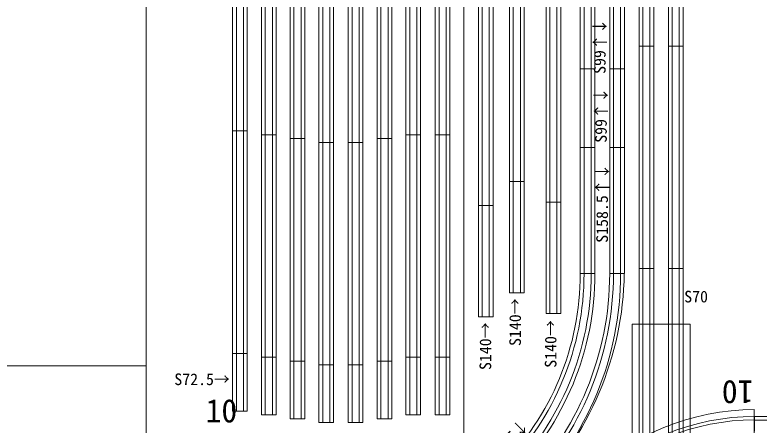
# Model space of a CAD drawing. Units: millimetres, scale not verified. Extents: x -3771 to 23555, y -4805 to 3321.
# Drawn here: x 3847 to 4784, y -2255 to -1739 of the extents above; entities that cross this region are included whole.
import ezdxf
from ezdxf.enums import TextEntityAlignment as Align

# ---------------------------------------------------------------- set-up
doc = ezdxf.new("R2010")
doc.units = ezdxf.units.MM
doc.header["$LTSCALE"] = 8
for name, color, linetype, lineweight in [('0-0', 7, 'Continuous', 9), ('0-1', 7, 'Continuous', 9), ('0-7', 6, 'Continuous', 9), ('0-8', 7, 'Continuous', 9)]:
    doc.layers.add(name, color=color, linetype=linetype, lineweight=lineweight)
doc.layers.add('0-F', color=7, linetype='Continuous')
doc.styles.add('ＭＳ ゴシック', font='')
doc.styles.get('ＭＳ ゴシック').set_extended_font_data('MS Gothic')

msp = doc.modelspace()

# ---------------------------------------------------------------- linework, layer by layer
at = {"layer": '0-0', "color": 2}
for p, q in [((4637.223, -1497.967), (4637.223, -1777.967)), ((4646.223, -1497.967), (4646.223, -1777.967)), ((4683.223, -1497.967), (4683.223, -1777.967)), ((4637.223, -1777.967), (4637.223, -2057.967)), ((4646.223, -1777.967), (4646.223, -2057.967)), ((4683.223, -1777.967), (4683.223, -2057.967)), ((4637.223, -2057.967), (4637.223, -2127.967)), ((4646.223, -2057.967), (4646.223, -2127.967)), ((4683.223, -2057.967), (4683.223, -2127.967)), ((4637.224, -2407.967), (4637.224, -2127.967)), ((4646.224, -2407.967), (4646.224, -2127.967)), ((4674.224, -2407.967), (4674.224, -2127.967)), ((4683.224, -2407.967), (4683.224, -2127.967))]:
    msp.add_line(p, q, dxfattribs=at)
at = {"layer": '0-0'}
for p, q in [((4650.973, -1497.967), (4650.973, -1777.967)), ((4669.473, -1497.967), (4669.473, -1777.967)), ((4687.973, -1497.967), (4687.973, -1777.967)), ((4650.973, -1777.967), (4632.473, -1777.967)), ((4632.473, -1777.967), (4632.473, -2057.967)), ((4650.973, -1777.967), (4650.973, -2057.967)), ((4687.973, -1777.967), (4669.473, -1777.967)), ((4669.473, -1777.967), (4669.473, -2057.967)), ((4687.973, -1777.967), (4669.473, -1777.967)), ((4687.973, -1777.967), (4687.973, -2057.967)), ((4650.973, -2057.967), (4632.473, -2057.967)), ((4632.473, -2057.967), (4632.473, -2127.967)), ((4650.973, -2057.967), (4650.973, -2127.967)), ((4687.973, -2057.967), (4669.473, -2057.967)), ((4687.973, -2057.967), (4669.473, -2057.967)), ((4669.473, -2057.967), (4669.473, -2127.967)), ((4687.973, -2057.967), (4687.973, -2127.967)), ((4623.724, -2127.967), (4696.724, -2127.967)), ((4650.973, -2127.967), (4632.473, -2127.967)), ((4632.474, -2407.967), (4632.474, -2127.967)), ((4650.974, -2407.967), (4650.974, -2127.967)), ((4687.973, -2127.967), (4669.473, -2127.967)), ((4669.474, -2407.967), (4669.474, -2127.967)), ((4687.974, -2407.967), (4687.974, -2127.967))]:
    msp.add_line(p, q, dxfattribs=at)
at = {"layer": '0-0', "color": 3}
for p, q in [((4623.724, -2407.967), (4623.724, -2127.967)), ((4696.724, -2407.967), (4696.724, -2127.967))]:
    msp.add_line(p, q, dxfattribs=at)
at = {"layer": '0-0', "color": 2}
msp.add_lwpolyline([(4674.223, -1217.967), (4674.223, -1497.967), (4674.223, -1777.967), (4674.223, -2057.967), (4674.223, -2127.967)], dxfattribs=at)
at = {"layer": '0-0'}
msp.add_lwpolyline([(4650.973, -1497.967), (4632.473, -1497.967), (4632.473, -1777.967)], dxfattribs=at)
at = {"layer": '0-1'}
for p, q in [((4777.555, -2271.335), (4777.555, -2235.335)), ((4777.794, -2244.085), (4777.794, -2262.585))]:
    msp.add_line(p, q, dxfattribs=at)
at = {"layer": '0-1', "color": 2}
msp.add_line((4777.794, -2248.835), (4847.794, -2248.835), dxfattribs=at)
at = {"layer": '0-1'}
msp.add_lwpolyline([(4777.794, -2244.085), (4847.794, -2244.085), (4847.794, -2262.585)], dxfattribs=at)
at = {"layer": '0-1', "color": 3}
msp.add_arc((4777.794, -2533.335), 298, 90, 134.99995, dxfattribs=at)
at = {"layer": '0-1'}
msp.add_arc((4777.794, -2533.335), 289.25, 90, 134.99995, dxfattribs=at)
at = {"layer": '0-1', "color": 2}
msp.add_arc((4777.794, -2533.335), 285, 90, 134.99995, dxfattribs=at)
at = {"layer": '0-7'}
for p, q in [((4411.995, -2500.563), (4411.995, -700.563)), ((2811.995, -2180.326), (4011.995, -2180.326))]:
    msp.add_line(p, q, dxfattribs=at)
msp.add_lwpolyline([(4011.995, -3300.563), (4011.995, -2500.563), (4011.995, -700.563)], dxfattribs=at)
at = {"layer": '0-8'}
for p, q in [((4120.822, -1604.842), (4120.822, -1884.842)), ((4139.322, -1604.842), (4139.322, -1884.842)), ((4157.126, -1609.609), (4157.126, -1889.609)), ((4175.626, -1609.609), (4175.626, -1889.609)), ((4338.998, -1609.595), (4338.998, -1889.595)), ((4357.498, -1609.595), (4357.498, -1889.595)), ((4375.933, -1609.616), (4375.933, -1889.616)), ((4394.433, -1609.616), (4394.433, -1889.616)), ((4193.36, -1614.379), (4193.36, -1894.379)), ((4211.86, -1614.379), (4211.86, -1894.379)), ((4229.526, -1619.153), (4229.526, -1899.153)), ((4248.026, -1619.153), (4248.026, -1899.153)), ((4266.46, -1619.132), (4266.46, -1899.132)), ((4284.96, -1619.132), (4284.96, -1899.132)), ((4302.764, -1614.365), (4302.764, -1894.365)), ((4321.264, -1614.365), (4321.264, -1894.365)), ((4469.463, -1668.539), (4469.463, -1948.539)), ((4487.963, -1668.539), (4487.963, -1948.539)), ((4515.386, -1694.398), (4515.386, -1974.398)), ((4533.886, -1694.398), (4533.886, -1974.398)), ((4430.201, -1698.724), (4430.201, -1978.724)), ((4448.701, -1698.724), (4448.701, -1978.724)), ((4558.544, -1806.834), (4558.544, -1707.834)), ((4577.044, -1806.834), (4577.044, -1707.834)), ((4595.544, -1806.834), (4595.544, -1707.834)), ((4614.044, -1806.834), (4614.044, -1707.834)), ((4558.544, -1806.834), (4577.044, -1806.834)), ((4558.544, -1905.834), (4558.544, -1806.834)), ((4558.544, -1806.834), (4577.044, -1806.834)), ((4577.044, -1905.834), (4577.044, -1806.834)), ((4595.544, -1806.834), (4614.044, -1806.834)), ((4595.544, -1905.834), (4595.544, -1806.834)), ((4595.544, -1806.834), (4614.044, -1806.834)), ((4614.044, -1905.834), (4614.044, -1806.834)), ((4139.322, -1884.842), (4120.822, -1884.842)), ((4120.822, -1884.842), (4120.822, -2164.842)), ((4139.322, -1884.842), (4120.822, -1884.842)), ((4139.322, -1884.842), (4139.322, -2164.842)), ((4175.626, -1889.609), (4157.126, -1889.609)), ((4157.126, -1889.609), (4157.126, -2169.609)), ((4175.626, -1889.609), (4157.126, -1889.609)), ((4175.626, -1889.609), (4175.626, -2169.609)), ((4357.498, -1889.595), (4338.998, -1889.595)), ((4338.998, -1889.595), (4338.998, -2169.595)), ((4357.498, -1889.595), (4338.998, -1889.595)), ((4357.498, -1889.595), (4357.498, -2169.595)), ((4394.433, -1889.616), (4375.933, -1889.616)), ((4375.933, -1889.616), (4375.933, -2169.616)), ((4394.433, -1889.616), (4375.933, -1889.616)), ((4394.433, -1889.616), (4394.433, -2169.616)), ((4211.86, -1894.379), (4193.36, -1894.379)), ((4193.36, -1894.379), (4193.36, -2174.379)), ((4211.86, -1894.379), (4193.36, -1894.379)), ((4211.86, -1894.379), (4211.86, -2174.379)), ((4248.026, -1899.153), (4229.526, -1899.153)), ((4229.526, -1899.153), (4229.526, -2179.153)), ((4248.026, -1899.153), (4229.526, -1899.153)), ((4248.026, -1899.153), (4248.026, -2179.153)), ((4284.96, -1899.132), (4266.46, -1899.132)), ((4266.46, -1899.132), (4266.46, -2179.132)), ((4284.96, -1899.132), (4266.46, -1899.132)), ((4284.96, -1899.132), (4284.96, -2179.132)), ((4321.264, -1894.365), (4302.764, -1894.365)), ((4302.764, -1894.365), (4302.764, -2174.365)), ((4321.264, -1894.365), (4302.764, -1894.365)), ((4321.264, -1894.365), (4321.264, -2174.365)), ((4558.544, -1905.834), (4577.044, -1905.834)), ((4558.544, -2064.334), (4558.544, -1905.834)), ((4558.544, -1905.834), (4577.044, -1905.834)), ((4577.044, -2064.334), (4577.044, -1905.834)), ((4595.544, -1905.834), (4614.044, -1905.834)), ((4595.544, -2064.334), (4595.544, -1905.834)), ((4595.544, -1905.834), (4614.044, -1905.834)), ((4614.044, -2064.334), (4614.044, -1905.834)), ((4487.963, -1948.539), (4469.463, -1948.539)), ((4487.963, -1948.539), (4469.463, -1948.539)), ((4469.463, -1948.539), (4469.463, -2088.539)), ((4487.963, -1948.539), (4487.963, -2088.539)), ((4533.886, -1974.398), (4515.386, -1974.398)), ((4533.886, -1974.398), (4515.386, -1974.398)), ((4515.386, -1974.398), (4515.386, -2114.398)), ((4533.886, -1974.398), (4533.886, -2114.398)), ((4448.701, -1978.724), (4430.201, -1978.724)), ((4448.701, -1978.724), (4430.201, -1978.724)), ((4430.201, -1978.724), (4430.201, -2118.724)), ((4448.701, -1978.724), (4448.701, -2118.724)), ((4558.544, -2064.334), (4577.044, -2064.334)), ((4558.544, -2064.334), (4577.044, -2064.334)), ((4595.544, -2064.334), (4614.044, -2064.334)), ((4595.544, -2064.334), (4614.044, -2064.334)), ((4487.963, -2088.539), (4469.463, -2088.539)), ((4533.886, -2114.398), (4515.386, -2114.398)), ((4448.701, -2118.724), (4430.201, -2118.724)), ((4139.322, -2164.842), (4120.822, -2164.842)), ((4120.822, -2164.842), (4120.822, -2237.311)), ((4139.322, -2164.842), (4120.822, -2164.842)), ((4139.322, -2164.842), (4139.322, -2237.311)), ((4175.626, -2169.609), (4157.126, -2169.609)), ((4157.126, -2169.609), (4157.126, -2242.078)), ((4175.626, -2169.609), (4157.126, -2169.609)), ((4175.626, -2169.609), (4175.626, -2242.078)), ((4357.498, -2169.595), (4338.998, -2169.595)), ((4357.498, -2169.595), (4338.998, -2169.595)), ((4338.998, -2169.595), (4338.998, -2242.064)), ((4357.498, -2169.595), (4338.998, -2169.595)), ((4357.498, -2169.595), (4357.498, -2242.064)), ((4394.433, -2169.616), (4375.933, -2169.616)), ((4375.933, -2169.616), (4375.933, -2242.085)), ((4394.433, -2169.616), (4375.933, -2169.616)), ((4394.433, -2169.616), (4394.433, -2242.085)), ((4211.86, -2174.379), (4193.36, -2174.379)), ((4193.36, -2174.379), (4193.36, -2246.849)), ((4211.86, -2174.379), (4193.36, -2174.379)), ((4211.86, -2174.379), (4211.86, -2246.849)), ((4248.026, -2179.153), (4229.526, -2179.153)), ((4229.526, -2179.153), (4229.526, -2251.622)), ((4248.026, -2179.153), (4229.526, -2179.153)), ((4248.026, -2179.153), (4248.026, -2251.622)), ((4284.96, -2179.132), (4266.46, -2179.132)), ((4266.46, -2179.132), (4266.46, -2251.601)), ((4284.96, -2179.132), (4266.46, -2179.132)), ((4284.96, -2179.132), (4284.96, -2251.601)), ((4321.264, -2174.365), (4302.764, -2174.365)), ((4302.764, -2174.365), (4302.764, -2246.834)), ((4321.264, -2174.365), (4302.764, -2174.365)), ((4321.264, -2174.365), (4321.264, -2246.834)), ((4120.822, -2237.311), (4139.322, -2237.311)), ((4157.126, -2242.078), (4175.626, -2242.078)), ((4193.36, -2246.849), (4211.86, -2246.849)), ((4302.764, -2246.834), (4321.264, -2246.834)), ((4338.998, -2242.064), (4357.498, -2242.064)), ((4375.933, -2242.085), (4394.433, -2242.085)), ((4229.526, -2251.622), (4248.026, -2251.622)), ((4266.46, -2251.601), (4284.96, -2251.601))]:
    msp.add_line(p, q, dxfattribs=at)
at = {"layer": '0-8', "color": 2}
for p, q in [((4125.572, -1604.842), (4125.572, -1884.842)), ((4134.572, -1604.842), (4134.572, -1884.842)), ((4161.876, -1609.609), (4161.876, -1889.609)), ((4170.876, -1609.609), (4170.876, -1889.609)), ((4343.748, -1609.595), (4343.748, -1889.595)), ((4352.748, -1609.595), (4352.748, -1889.595)), ((4380.683, -1609.616), (4380.683, -1889.616)), ((4389.683, -1609.616), (4389.683, -1889.616)), ((4198.11, -1614.379), (4198.11, -1894.379)), ((4207.11, -1614.379), (4207.11, -1894.379)), ((4234.276, -1619.153), (4234.276, -1899.153)), ((4243.276, -1619.153), (4243.276, -1899.153)), ((4271.21, -1619.132), (4271.21, -1899.132)), ((4280.21, -1619.132), (4280.21, -1899.132)), ((4307.514, -1614.365), (4307.514, -1894.365)), ((4316.514, -1614.365), (4316.514, -1894.365)), ((4474.213, -1668.539), (4474.213, -1948.539)), ((4483.213, -1668.539), (4483.213, -1948.539)), ((4520.136, -1694.398), (4520.136, -1974.398)), ((4529.136, -1694.398), (4529.136, -1974.398)), ((4434.951, -1698.724), (4434.951, -1978.724)), ((4443.951, -1698.724), (4443.951, -1978.724)), ((4563.294, -1806.834), (4563.294, -1707.834)), ((4572.294, -1806.834), (4572.294, -1707.834)), ((4600.294, -1806.834), (4600.294, -1707.834)), ((4609.294, -1806.834), (4609.294, -1707.834)), ((4563.294, -1905.834), (4563.294, -1806.834)), ((4572.294, -1905.834), (4572.294, -1806.834)), ((4600.294, -1905.834), (4600.294, -1806.834)), ((4609.294, -1905.834), (4609.294, -1806.834)), ((4125.572, -1884.842), (4125.572, -2164.842)), ((4134.572, -1884.842), (4134.572, -2164.842)), ((4161.876, -1889.609), (4161.876, -2169.609)), ((4170.876, -1889.609), (4170.876, -2169.609)), ((4343.748, -1889.595), (4343.748, -2169.595)), ((4352.748, -1889.595), (4352.748, -2169.595)), ((4380.683, -1889.616), (4380.683, -2169.616)), ((4389.683, -1889.616), (4389.683, -2169.616)), ((4198.11, -1894.379), (4198.11, -2174.379)), ((4207.11, -1894.379), (4207.11, -2174.379)), ((4234.276, -1899.153), (4234.276, -2179.153)), ((4243.276, -1899.153), (4243.276, -2179.153)), ((4271.21, -1899.132), (4271.21, -2179.132)), ((4280.21, -1899.132), (4280.21, -2179.132)), ((4307.514, -1894.365), (4307.514, -2174.365)), ((4316.514, -1894.365), (4316.514, -2174.365)), ((4563.294, -2064.334), (4563.294, -1905.834)), ((4572.294, -2064.334), (4572.294, -1905.834)), ((4600.294, -2064.334), (4600.294, -1905.834)), ((4609.294, -2064.334), (4609.294, -1905.834)), ((4474.213, -1948.539), (4474.213, -2088.539)), ((4483.213, -1948.539), (4483.213, -2088.539)), ((4520.136, -1974.398), (4520.136, -2114.398)), ((4529.136, -1974.398), (4529.136, -2114.398)), ((4434.951, -1978.724), (4434.951, -2118.724)), ((4443.951, -1978.724), (4443.951, -2118.724)), ((4125.572, -2164.842), (4125.572, -2237.311)), ((4134.572, -2164.842), (4134.572, -2237.311)), ((4161.876, -2169.609), (4161.876, -2242.078)), ((4170.876, -2169.609), (4170.876, -2242.078)), ((4343.748, -2169.595), (4343.748, -2242.064)), ((4352.748, -2169.595), (4352.748, -2242.064)), ((4380.683, -2169.616), (4380.683, -2242.085)), ((4389.683, -2169.616), (4389.683, -2242.085)), ((4198.11, -2174.379), (4198.11, -2246.849)), ((4207.11, -2174.379), (4207.11, -2246.849)), ((4234.276, -2179.153), (4234.276, -2251.622)), ((4243.276, -2179.153), (4243.276, -2251.622)), ((4271.21, -2179.132), (4271.21, -2251.601)), ((4280.21, -2179.132), (4280.21, -2251.601)), ((4307.514, -2174.365), (4307.514, -2246.834)), ((4316.514, -2174.365), (4316.514, -2246.834))]:
    msp.add_line(p, q, dxfattribs=at)
at = {"layer": '0-8'}
for centre, radius, end in [((4213.794, -2064.334), 344.75, 0), ((4213.794, -2064.334), 363.25, 0), ((4213.794, -2064.334), 381.75, 0), ((4213.723, -2057.967), 400.25, 359.08844)]:
    msp.add_arc(centre, radius, 315, end, dxfattribs=at)
at = {"layer": '0-8', "color": 2}
for radius in [349.5, 358.5, 386.5, 395.5]:
    msp.add_arc((4213.794, -2064.334), radius, 315, 0, dxfattribs=at)

# ---------------------------------------------------------------- texts
at = {"layer": '0-1', "color": 3, "style": 'ＭＳ ゴシック'}
msp.add_text('10', height=29.33, rotation=180, dxfattribs=at).set_placement((4776.596, -2189.963), align=Align.BOTTOM_LEFT)
at = {"layer": '0-F', "style": 'ＭＳ ゴシック'}
for s, rotation, p in [('S99↑↓', 90, (4594.848, -1813.017)), ('S99↑↓', 90, (4596.289, -1899.677)), ('S158.5↑↓', 90, (4597.76, -2025.521)), ('S140→', 90, (4488.252, -2155.361)), ('S140→', 90, (4450.777, -2185.629)), ('S140→', 90, (4532.934, -2182.746)), ('C354-45↓', 45, (4434.814, -2323.416))]:
    msp.add_text(s, height=14.66, rotation=rotation, dxfattribs=at).set_placement(p, align=Align.BOTTOM_LEFT)
for s, p in [('S70', (4689.387, -2104.952)), ('S72.5→', (4047.464, -2208.996))]:
    msp.add_text(s, height=14.66, dxfattribs=at).set_placement(p, align=Align.BOTTOM_LEFT)
at = {"layer": '0-F', "color": 3, "style": 'ＭＳ ゴシック'}
msp.add_text('10', height=29.33, dxfattribs=at).set_placement((4086.794, -2260.334), align=Align.BOTTOM_LEFT)

doc.saveas('drawing.dxf')
